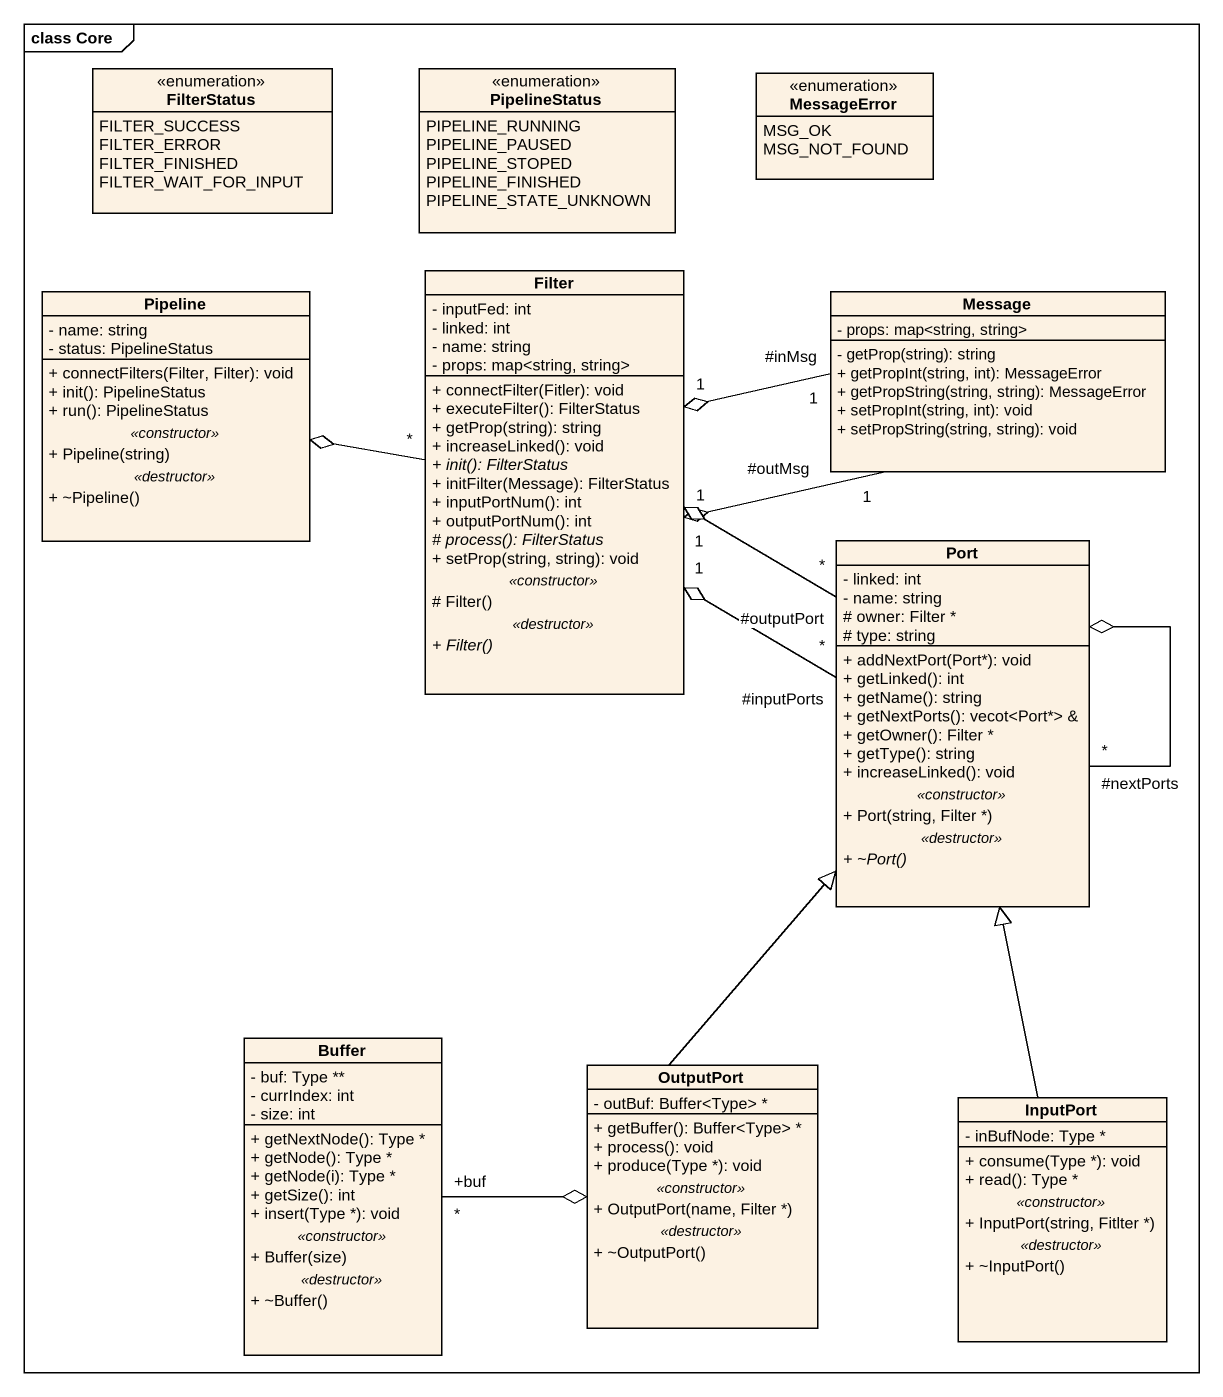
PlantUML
@startuml
mainframe class Core
hide circle
hide empty members
skinparam classAttributeIconSize 0
enum FilterStatus {
  FILTER_SUCCESS
  FILTER_ERROR
  FILTER_FINISHED
  FILTER_WAIT_FOR_INPUT
}
enum PipelineStatus {
  PIPELINE_RUNNING
  PIPELINE_PAUSED
  PIPELINE_STOPED
  PIPELINE_FINISHED
  PIPELINE_STATE_UNKNOWN
}
enum MessageError {
  MSG_OK
  MSG_NOT_FOUND
}
class Filter {
  - inputFed: int
  - linked: int
  - name: string
  - props: map<string, string>
  --
  + connectFilter(Fitler): void
  + executeFilter(): FilterStatus
  + getProp(string): string
  + increaseLinked(): void
  {abstract} + init(): FilterStatus
  + initFilter(Message): FilterStatus
  + inputPortNum(): int
  + outputPortNum(): int
  {abstract} # process(): FilterStatus
  + setProp(string, string): void
  .. <<constructor>> ..
  # Filter()
  .. <<destructor>> ..
  {abstract} + Filter()
}
class Pipeline {
  - name: string
  - status: PipelineStatus
  --
  + connectFilters(Filter, Filter): void
  + init(): PipelineStatus
  + run(): PipelineStatus
  .. <<constructor>> ..
  + Pipeline(string)
  .. <<destructor>> ..
  + ~Pipeline()
}
class Message {
  - props: map<string, string>
  - getProp(string): string
  + getPropInt(string, int): MessageError
  + getPropString(string, string): MessageError
  + setPropInt(string, int): void
  + setPropString(string, string): void
}
class "Port" as Port_ {
  - linked: int
  - name: string
  # owner: Filter *
  # type: string
  --
  + addNextPort(Port*): void
  + getLinked(): int
  + getName(): string
  + getNextPorts(): vecot<Port*> &
  + getOwner(): Filter *
  + getType(): string
  + increaseLinked(): void
  .. <<constructor>> ..
  + Port(string, Filter *)
  .. <<destructor>> ..
  {abstract} + ~Port()
}
class Buffer {
  - buf: Type **
  - currIndex: int
  - size: int
  --
  + getNextNode(): Type *
  + getNode(): Type *
  + getNode(i): Type *
  + getSize(): int
  + insert(Type *): void
  .. <<constructor>> ..
  + Buffer(size)
  .. <<destructor>> ..
  + ~Buffer()
}
class OutputPort {
  - outBuf: Buffer<Type> *
  --
  + getBuffer(): Buffer<Type> *
  + process(): void
  + produce(Type *): void
  .. <<constructor>> ..
  + OutputPort(name, Filter *)
  .. <<destructor>> ..
  + ~OutputPort()
}
class InputPort {
  - inBufNode: Type *
  --
  + consume(Type *): void
  + read(): Type *
  .. <<constructor>> ..
  + InputPort(string, Fitlter *)
  .. <<destructor>> ..
  + ~InputPort()
}
Filter "*" -left-o Pipeline
Message "#outMsg\n1" -left-o "1" Filter
Message "#inMsg\n1" -left-o "1" Filter
Port_ "#inputPorts\n*" -left-o "1" Filter
Port_ "#outputPort\n*" -left-o "1" Filter
Port_ "#nextPorts\n*" --o Port_
Buffer "+buf\n*" -right-o OutputPort
OutputPort -up-|> Port_
InputPort -up-|> Port_
@enduml
